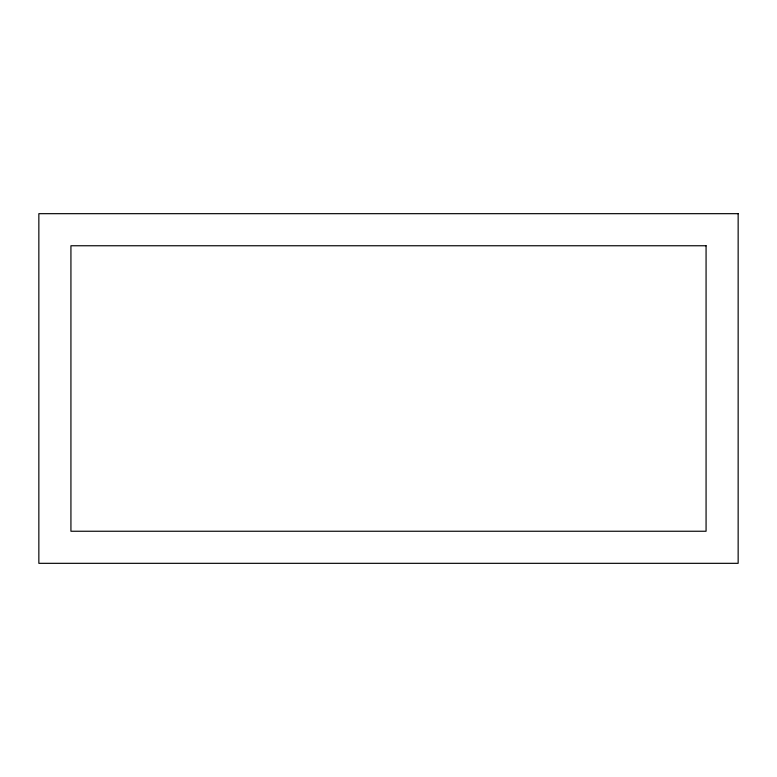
<?xml version="1.0" encoding="UTF-8"?>
<svg xmlns="http://www.w3.org/2000/svg" width="777" height="777" viewBox="0 0 777 777"><rect width="100%" height="100%" fill="white"/><g stroke="black" fill="none" stroke-linecap="round" stroke-linejoin="round"><path stroke-width="1.17" d="M738.15 213.675L38.85 213.675L38.85 563.325L738.15 563.325L738.15 213.675M706.07 245.755L70.93 245.755L70.93 531.245L706.07 531.245L706.07 245.755"/></g></svg>
